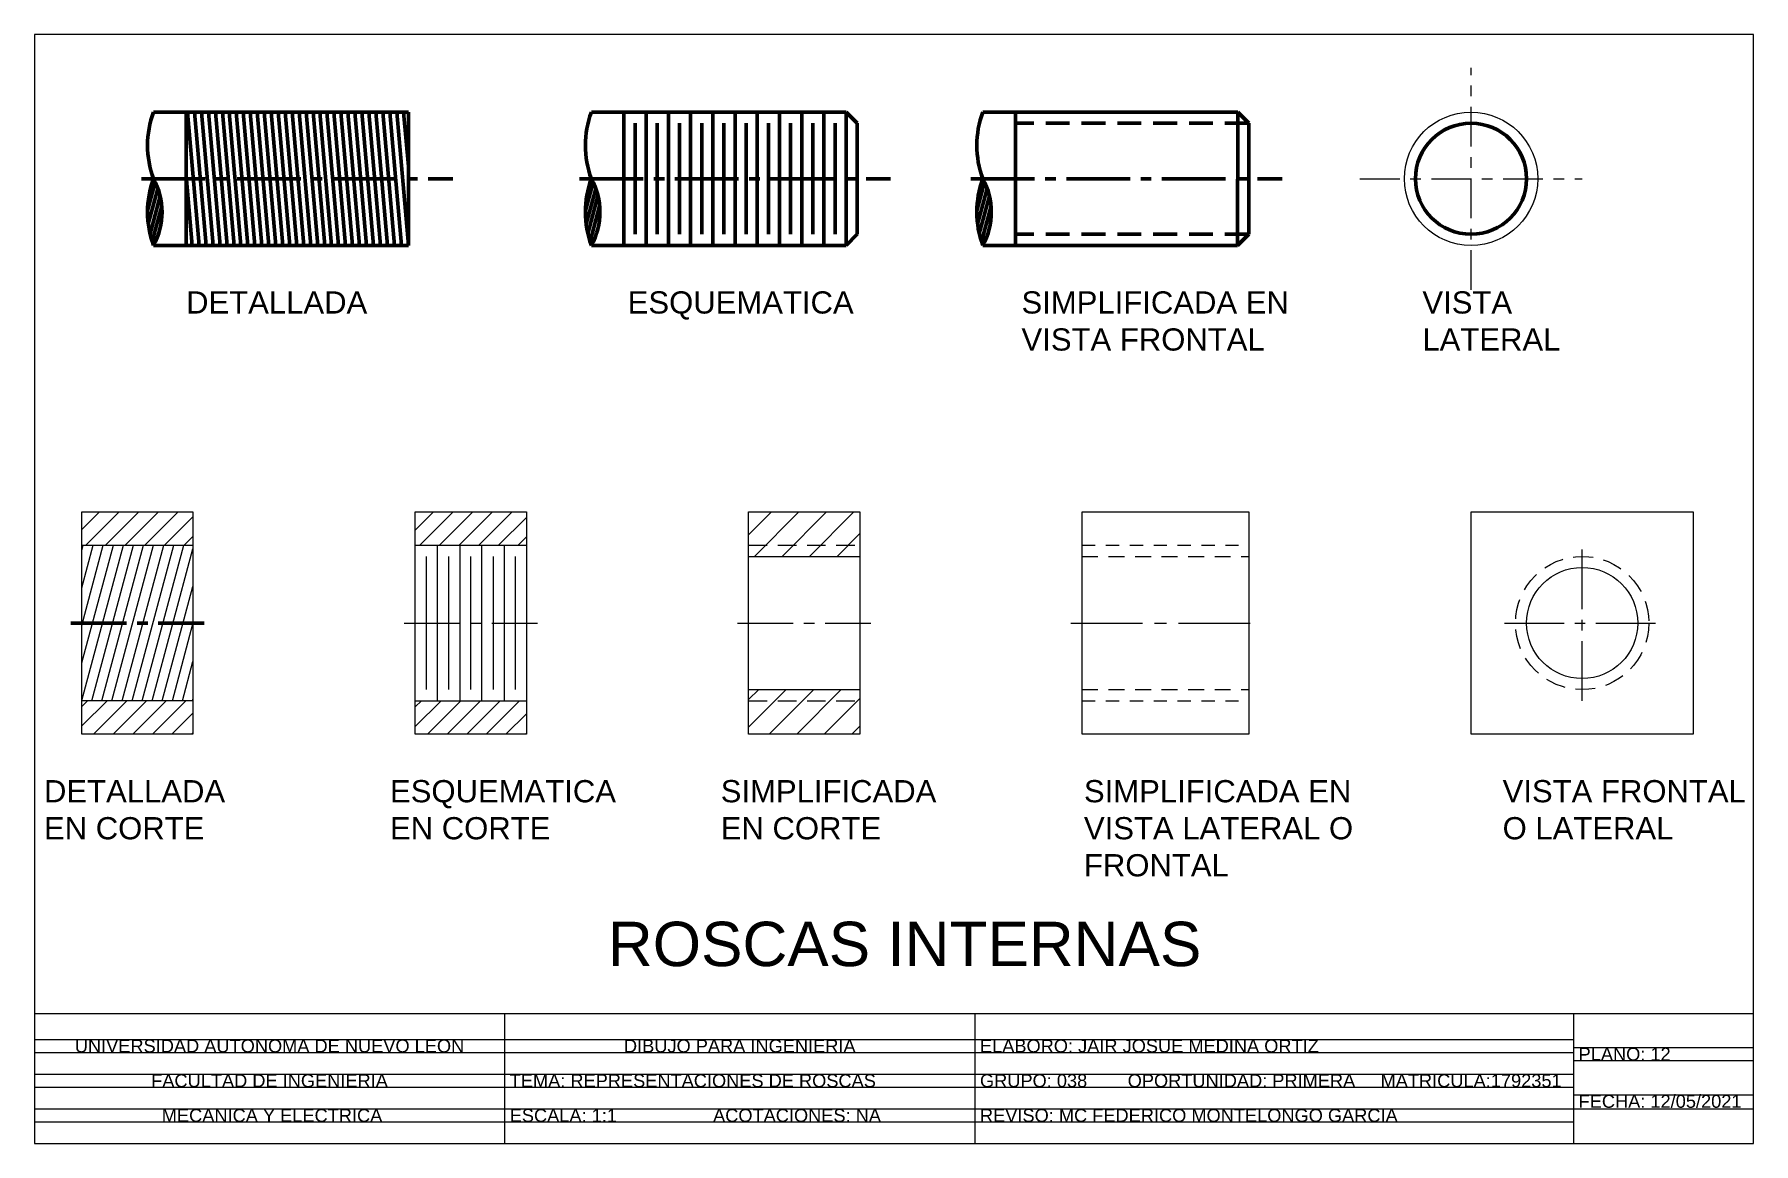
# Paper-space layout 'Plantilla en pulgadas' of a CAD drawing. Header units: inches. Extents: x 0.8 to 16.6, y 0.4 to 10.6.
# The model-space entities are those that its viewports show. They can reach past a viewport. Long polylines and large blocks are cut down to what shows.
import ezdxf

# ---------------------------------------------------------------- set-up
doc = ezdxf.new("R2010")
doc.units = ezdxf.units.IN
doc.header["$MEASUREMENT"] = 0
doc.linetypes.add('CENTER2', pattern=[1.125, 0.75, -0.125, 0.125, -0.125])
doc.linetypes.add('DASHED2', pattern=[0.375, 0.25, -0.125])
doc.styles.get("Standard").update_dxf_attribs({"font": 'arial.ttf'})
doc.linetypes.add('ZIGZAG', pattern='A,0.0001,-0.2,[131,ltypeshp.shx,S=0.2,R=0,X=-0.2,Y=0],-0.4,[131,ltypeshp.shx,S=0.2,R=180,X=0.2,Y=0],-0.2', length=0.8001)

msp = doc.modelspace()

# ---------------------------------------------------------------- hatches: boundary and pattern name
at = {"lineweight": 80, "ltscale": 0.5}
h = msp.add_hatch(dxfattribs=at)
h.set_pattern_fill('ANSI31', color=256, scale=0.5, angle=50)
h.paths.add_polyline_path([(120.99917, 10.80426), (118.99858, 10.80426), (118.99858, 10.20426), (120.99888, 10.20426)])
h.paths.add_polyline_path([(120.99888, 10.20426), (118.99858, 10.20426), (118.99858, 9.60426), (120.99858, 9.60426)])
h.paths.add_polyline_path([(120.32003, 10.20426), (120.32003, 10.20426)], flags=16)
h = msp.add_hatch(dxfattribs=at)
h.set_pattern_fill('ANSI31', color=256, scale=0.3, angle=30)
h.set_pattern_definition([(75, (-7.46184, 0), (-0.036222218, 0.009705714), [])])
h.paths.add_polyline_path([(118.70582, 10.20426, 0.17983912), (118.70582, 9.60426, 0.25494226)])
h = msp.add_hatch(dxfattribs=at)
h.set_pattern_fill('ANSI31', color=256, scale=0.3, angle=30)
h.set_pattern_definition([(75, (-3.522285, 0), (-0.036222218, 0.009705714), [])])
h.paths.add_polyline_path([(122.64538, 10.20426, 0.17983912), (122.64538, 9.60426, 0.25494226)])
h = msp.add_hatch(dxfattribs=at)
h.set_pattern_fill('ANSI31', color=256, scale=0.3, angle=30)
h.paths.add_polyline_path([(126.16766, 10.20426, 0.17983912), (126.16766, 9.60426, 0.25494226)])
at = {"ltscale": 0.5}
h = msp.add_hatch(dxfattribs=at)
h.set_pattern_fill('ANSI31', color=256)
h.paths.add_polyline_path([(122.06059, 7.20426), (121.06059, 7.20426), (121.06059, 6.90426), (122.06059, 6.90426)])
h.paths.add_polyline_path([(122.06059, 5.50426), (121.06059, 5.50426), (121.06059, 5.20426), (122.06059, 5.20426)])
h.paths.add_polyline_path([(119.06059, 7.20426), (118.06059, 7.20426), (118.06059, 6.90426), (119.06059, 6.90426)])
h.paths.add_polyline_path([(119.06059, 5.50426), (118.06059, 5.50426), (118.06059, 5.20426), (119.06059, 5.20426)])
h = msp.add_hatch(dxfattribs=at)
h.set_pattern_fill('ANSI31', color=256, scale=1.4)
h.paths.add_polyline_path([(125.06059, 7.20426), (124.06059, 7.20426), (124.06059, 6.80426), (125.06059, 6.80426)])
h.paths.add_polyline_path([(125.06059, 5.60426), (124.06059, 5.60426), (124.06059, 5.20426), (125.06059, 5.20426)])
h = msp.add_hatch(dxfattribs=at)
h.set_pattern_fill('ANSI31', color=256, scale=0.7, angle=30)
h.paths.add_polyline_path([(119.06059, 6.90426), (118.06059, 6.90426), (118.06059, 6.20426), (119.06059, 6.20426)])
h.paths.add_polyline_path([(119.06059, 6.20426), (118.06059, 6.20426), (118.06059, 5.50426), (119.06059, 5.50426)])

# ---------------------------------------------------------------- linework, layer by layer
at = {"linetype": 'CENTER2', "ltscale": 0.5}
for p, q in [((130.56059, 9.20426), (130.56059, 11.20426)), ((129.56059, 10.20426), (131.56059, 10.20426))]:
    msp.add_line(p, q, dxfattribs=at)
at = {"lineweight": 80, "ltscale": 0.5}
for p, q in [((118.99858, 10.80426), (118.70582, 10.80426)), ((118.99858, 9.60426), (118.99858, 10.80426)), ((120.99858, 9.60426), (120.99917, 10.80426)), ((122.93814, 10.80426), (122.64538, 10.80426)), ((124.93872, 10.80426), (122.93814, 10.80426)), ((122.93814, 9.60426), (122.93814, 10.80426)), ((123.03814, 9.70426), (123.03814, 10.70426)), ((123.13814, 9.60426), (123.13814, 10.80426)), ((123.23814, 9.70426), (123.23814, 10.70426)), ((123.33814, 9.60426), (123.33814, 10.80426)), ((123.43814, 9.70426), (123.43814, 10.70426)), ((123.53814, 9.60426), (123.53814, 10.80426)), ((123.63814, 9.70426), (123.63814, 10.70426)), ((123.73814, 9.60426), (123.73814, 10.80426)), ((123.83814, 9.70426), (123.83814, 10.70426)), ((123.93814, 9.60426), (123.93814, 10.80426)), ((124.03814, 9.70426), (124.03814, 10.70426)), ((124.13814, 9.60426), (124.13814, 10.80426)), ((124.23814, 9.70426), (124.23814, 10.70426)), ((124.33814, 9.60426), (124.33814, 10.80426)), ((124.43814, 9.70426), (124.43814, 10.70426)), ((124.53814, 9.60426), (124.53814, 10.80426)), ((124.63814, 9.70426), (124.63814, 10.70426)), ((124.73814, 9.60426), (124.73814, 10.80426)), ((124.83814, 9.70426), (124.83814, 10.70426)), ((124.93814, 9.60426), (124.93872, 10.80426)), ((125.0383, 10.70425), (124.93872, 10.80426)), ((125.0383, 10.20426), (125.0383, 10.70426)), ((126.46042, 10.80426), (126.16766, 10.80426)), ((126.46042, 9.60426), (126.46042, 10.80426)), ((128.46101, 10.80426), (126.46042, 10.80426)), ((128.46042, 9.60426), (128.46101, 10.80426)), ((128.56058, 10.70425), (128.46101, 10.80426)), ((128.56059, 10.20426), (128.56059, 10.70426)), ((125.0383, 10.20426), (125.0383, 9.70426)), ((128.56059, 10.20426), (128.56059, 9.70426)), ((118.99858, 9.60426), (118.70582, 9.60426)), ((120.99858, 9.60426), (118.99858, 9.60426)), ((122.93814, 9.60426), (122.64538, 9.60426)), ((124.93814, 9.60426), (122.93814, 9.60426)), ((124.93814, 9.60426), (122.93814, 9.60426)), ((125.03809, 9.70443), (124.93814, 9.60426)), ((126.46042, 9.60426), (126.16766, 9.60426)), ((128.46042, 9.60426), (126.46042, 9.60426)), ((128.46042, 9.60426), (126.46042, 9.60426)), ((128.56037, 9.70443), (128.46042, 9.60426))]:
    msp.add_line(p, q, dxfattribs=at)
at = {"linetype": 'ZIGZAG', "lineweight": 80, "ltscale": 0.05}
for p, q in [((120.99917, 10.80426), (118.99858, 10.80426)), ((120.99858, 9.60426), (118.99858, 9.60426))]:
    msp.add_line(p, q, dxfattribs=at)
at = {"linetype": 'DASHED2', "lineweight": 80, "ltscale": 0.9}
for p, q in [((125.0383, 10.70426), (125.03828, 10.70426)), ((128.56059, 10.70426), (126.46042, 10.70426)), ((125.0383, 9.70426), (125.03792, 9.70426)), ((128.56059, 9.70426), (126.46042, 9.70426))]:
    msp.add_line(p, q, dxfattribs=at)
at = {"linetype": 'CENTER2', "lineweight": 80, "ltscale": 0.8}
for p, q in [((118.59858, 10.20426), (121.39888, 10.20426)), ((122.53814, 10.20426), (125.33843, 10.20426)), ((126.06042, 10.20426), (128.86072, 10.20426))]:
    msp.add_line(p, q, dxfattribs=at)
at = {"ltscale": 0.5}
for p, q in [((118.06059, 5.20426), (118.06059, 7.20426)), ((118.06059, 7.20426), (119.06059, 7.20426)), ((119.06059, 7.20426), (119.06059, 5.20426)), ((121.06059, 5.20426), (121.06059, 7.20426)), ((121.06059, 7.20426), (122.06059, 7.20426)), ((122.06059, 7.20426), (122.06059, 5.20426)), ((124.06059, 5.20426), (124.06059, 7.20426)), ((124.06059, 7.20426), (125.06059, 7.20426)), ((125.06059, 7.20426), (125.06059, 5.20426)), ((127.06059, 5.20426), (127.06059, 7.20426)), ((127.06059, 7.20426), (128.56059, 7.20426)), ((128.56059, 7.20426), (128.56059, 5.20426)), ((130.56059, 5.20426), (130.56059, 7.20426)), ((130.56059, 7.20426), (132.56059, 7.20426)), ((132.56059, 7.20426), (132.56059, 5.20426)), ((121.06059, 6.90426), (122.06059, 6.90426)), ((121.26059, 5.50426), (121.26059, 6.90426)), ((121.46059, 6.90426), (121.46059, 5.50426)), ((121.66059, 5.50426), (121.66059, 6.90426)), ((121.86059, 6.90426), (121.86059, 5.50426)), ((121.16059, 5.60426), (121.16059, 6.80426)), ((121.36059, 6.80426), (121.36059, 5.60426)), ((121.56059, 5.60426), (121.56059, 6.80426)), ((121.76059, 6.80426), (121.76059, 5.60426)), ((121.96059, 6.80426), (121.96059, 5.60426)), ((124.06059, 6.80426), (125.06059, 6.80426)), ((118.06059, 5.50426), (118.06059, 6.20426)), ((124.06059, 5.60426), (125.06059, 5.60426)), ((121.06059, 5.50426), (122.06059, 5.50426)), ((119.06059, 5.20426), (118.06059, 5.20426)), ((122.06059, 5.20426), (121.06059, 5.20426)), ((125.06059, 5.20426), (124.06059, 5.20426)), ((128.56059, 5.20426), (127.06059, 5.20426)), ((132.56059, 5.20426), (130.56059, 5.20426))]:
    msp.add_line(p, q, dxfattribs=at)
at = {"linetype": 'ZIGZAG', "ltscale": 0.2}
for p, q in [((118.06059, 6.90426), (119.06059, 6.90426)), ((119.06059, 5.50426), (118.06059, 5.50426))]:
    msp.add_line(p, q, dxfattribs=at)
at = {"linetype": 'DASHED2', "ltscale": 0.7}
for p, q in [((124.06059, 6.90426), (125.06059, 6.90426)), ((124.06059, 5.50426), (125.06059, 5.50426))]:
    msp.add_line(p, q, dxfattribs=at)
at = {"linetype": 'DASHED2', "ltscale": 0.5}
for p, q in [((127.06059, 6.90426), (128.56059, 6.90426)), ((127.06059, 5.50426), (128.56059, 5.50426))]:
    msp.add_line(p, q, dxfattribs=at)
at = {"linetype": 'CENTER2', "ltscale": 0.75}
for p, q in [((131.56059, 5.50426), (131.56059, 6.90426)), ((130.86059, 6.20426), (132.26059, 6.20426))]:
    msp.add_line(p, q, dxfattribs=at)
at = {"linetype": 'DASHED2', "ltscale": 0.6}
for p, q in [((127.06059, 6.80426), (128.56059, 6.80426)), ((127.06059, 5.60426), (128.56059, 5.60426))]:
    msp.add_line(p, q, dxfattribs=at)
at = {"linetype": 'CENTER2', "lineweight": 80, "ltscale": 0.7}
msp.add_line((117.96059, 6.20426), (119.16059, 6.20426), dxfattribs=at)
at = {"linetype": 'CENTER2', "ltscale": 0.7}
for p, q in [((120.96059, 6.20426), (122.16059, 6.20426)), ((123.96059, 6.20426), (125.16059, 6.20426))]:
    msp.add_line(p, q, dxfattribs=at)
at = {"linetype": 'CENTER2', "ltscale": 0.9}
msp.add_line((126.96059, 6.20426), (128.66059, 6.20426), dxfattribs=at)
at = {"ltscale": 0.5}
for centre, radius in [((130.56059, 10.20426), 0.6), ((131.56059, 6.20426), 0.5)]:
    msp.add_circle(centre, radius, dxfattribs=at)
at = {"lineweight": 80, "ltscale": 0.5}
msp.add_circle((130.56059, 10.20426), 0.5, dxfattribs=at)
at = {"linetype": 'DASHED2', "ltscale": 0.75}
msp.add_circle((131.56059, 6.20426), 0.6, dxfattribs=at)
at = {"lineweight": 80, "ltscale": 0.5}
for centre, radius, start, end in [((119.51293, 10.50426), 0.86105, 159.609895, 200.390105), ((123.45248, 10.50426), 0.86105, 159.609895, 200.390105), ((126.97477, 10.50426), 0.86105, 159.609895, 200.390105), ((119.51293, 9.90426), 0.86105, 159.60985, 200.390084), ((118.1557, 9.90426), 0.62661, 331.395103, 28.604964), ((119.51293, 9.90426), 0.86105, 20.390084, 20.39015), ((123.45248, 9.90426), 0.86105, 159.60985, 200.390084), ((122.09525, 9.90426), 0.62661, 331.395103, 28.604964), ((123.45248, 9.90426), 0.86105, 20.390084, 20.39015), ((126.97477, 9.90426), 0.86105, 159.60985, 200.390084), ((125.61754, 9.90426), 0.62661, 331.395103, 28.604964), ((126.97477, 9.90426), 0.86105, 20.390084, 20.39015)]:
    msp.add_arc(centre, radius, start, end, dxfattribs=at)

# ---------------------------------------------------------------- texts
at = {"lineweight": 80, "ltscale": 0.5, "attachment_point": 1}
for s, width, heights, insert, char_height in [('DETALLADA', 2.0591706, [0], (118.99858, 9.19053), 0.2), ('ESQUEMATICA', 2.0591706, [0], (122.97216, 9.19053), 0.2), ('SIMPLIFICADA EN\\PVISTA FRONTAL', 2.5408158, [1.14524], (126.5157, 9.19053), 0.2), ('VISTA\\PLATERAL', 2.3343962, [0], (130.12301, 9.19053), 0.2), ('DETALLADA \\PEN CORTE', 1.9265825, [1.35148], (117.71992, 4.79), 0.2), ('ESQUEMATICA\\PEN CORTE', 1.9265825, [1.35148], (120.83341, 4.79), 0.2), ('SIMPLIFICADA \\PEN CORTE', 1.9265825, [1.35148], (123.80929, 4.79), 0.2), ('SIMPLIFICADA EN\\PVISTA LATERAL O\\PFRONTAL', 2.4942366, [2.15923], (127.0776, 4.79), 0.2), ('VISTA FRONTAL O LATERAL', 2.2534136, [1.36866], (130.84476, 4.79), 0.2), ('ROSCAS INTERNAS', 5.5389259, [0], (122.79425, 3.51481), 0.4)]:
    msp.add_mtext_dynamic_manual_height_columns(s, width=width, gutter_width=1, heights=heights, dxfattribs=dict(at, insert=insert, char_height=char_height))

psp = doc.layouts.new('Plantilla en pulgadas')

# ---------------------------------------------------------------- linework, layer by layer
for p, q in [((16.61, 10.61), (0.78, 10.61)), ((0.78, 10.61), (0.78, 0.39)), ((16.61, 0.39), (16.61, 10.61)), ((0.78, 1.59), (16.61, 1.59)), ((5.11, 1.59), (5.11, 0.39)), ((9.44, 1.59), (9.44, 0.39)), ((14.952, 1.59), (14.952, 0.39)), ((0.78, 1.35), (14.952, 1.35)), ((14.952, 1.275), (16.61, 1.275)), ((0.78, 1.23), (14.952, 1.23)), ((14.952, 1.155), (16.61, 1.155)), ((0.78, 1.03), (14.952, 1.03)), ((0.78, 0.91), (14.952, 0.91)), ((14.952, 0.84), (16.61, 0.84)), ((0.78, 0.71), (16.61, 0.71)), ((0.78, 0.59), (14.952, 0.59)), ((0.78, 0.39), (16.61, 0.39))]:
    psp.add_line(p, q)

# ---------------------------------------------------------------- texts
at = {"char_height": 0.12, "attachment_point": 1}
for s, width, insert in [('\\pxqc;UNIVERSIDAD AUTONOMA DE NUEVO LEON', 4.33, (0.78, 1.35)), ('\\pxqc;DIBUJO PARA INGENIERIA', 4.33, (5.11, 1.35)), (' ELABORO: JAIR JOSUE MEDINA ORTIZ', 5.512, (9.44, 1.35)), (' PLANO: 12', 1.658, (14.952, 1.275)), ('\\pxqc;FACULTAD DE INGENIERIA ', 4.33, (0.78, 1.03)), (' TEMA: REPRESENTACIONES DE ROSCAS', 4.33, (5.11, 1.03)), (' GRUPO: 038        OPORTUNIDAD: PRIMERA     MATRICULA:1792351', 5.512, (9.44, 1.03)), (' FECHA: 12/05/2021', 1.658, (14.952, 0.84)), ('\\pxqc; MECANICA Y ELECTRICA', 4.33, (0.78, 0.71)), (' ESCALA: 1:1                   ACOTACIONES: NA', 4.33, (5.11, 0.71)), (' REVISO: MC FEDERICO MONTELONGO GARCIA', 5.512, (9.44, 0.71))]:
    psp.add_mtext_dynamic_manual_height_columns(s, width=width, gutter_width=1, heights=[0], dxfattribs=dict(at, insert=insert))

# ---------------------------------------------------------------- viewports
at = {"layer": '0', "view_target_point": (81.28732, 8.96642)}
psp.add_viewport(center=(8.695, 6.1), size=(15.83, 9.02), view_center_point=(44.08111, -1.86959), view_height=8.8147273, dxfattribs=at)

doc.saveas('drawing.dxf')
